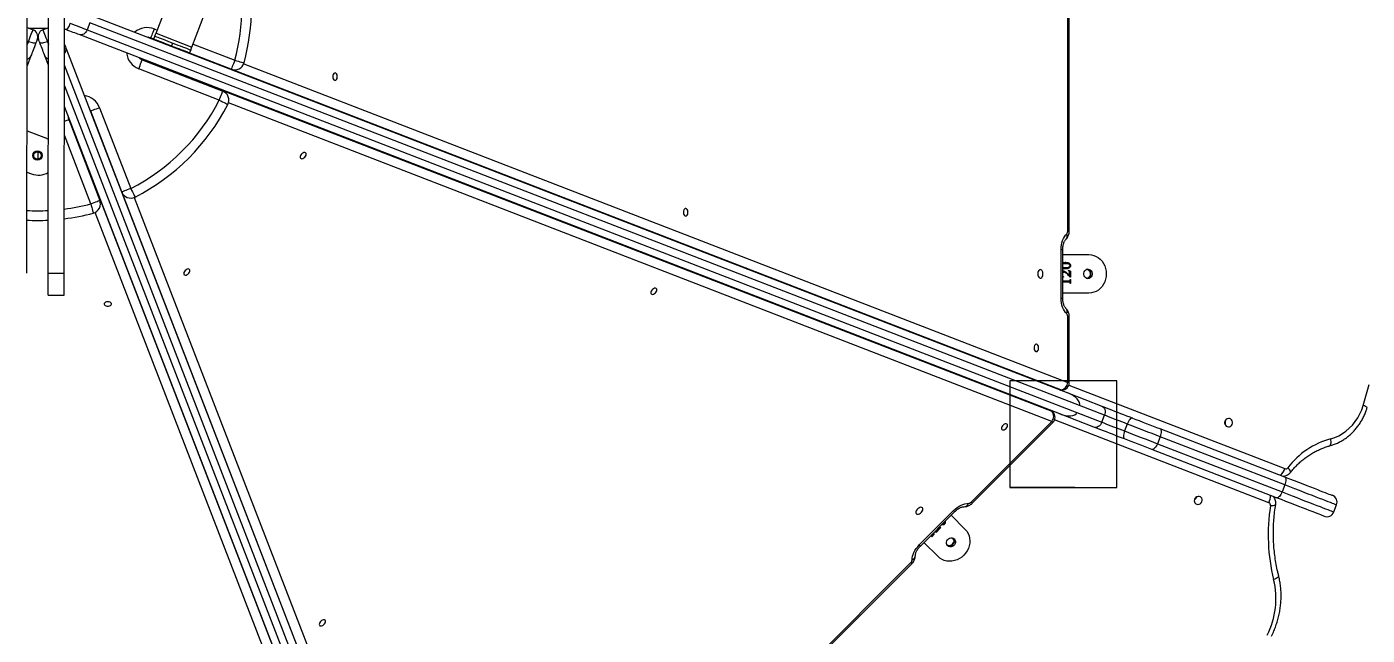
# Model space of a CAD drawing. Header units: millimetres. Extents: x -8092 to 6423, y -6886 to 5604.
# Drawn here: x -81 to 1174, y -586 to -17 of the extents above; entities that cross this region are included whole.
import ezdxf

# ---------------------------------------------------------------- set-up
doc = ezdxf.new("R2010")
doc.units = ezdxf.units.MM
for name, color, linetype in [('DIKOM_ОБЪЕКТ', 7, 'Continuous'), ('DIKOM_РАЗМЕР_ЗОНА', 7, 'Continuous'), ('DIKOM_РАЗМЕР_ОБЪЕКТА', 7, 'Continuous')]:
    doc.layers.add(name, color=color, linetype=linetype)
doc.styles.add('style1', font='arial.ttf', dxfattribs={"width": 0.8})
doc.dimstyles.new('1-50', dxfattribs={"dimtxt": 300, "dimasz": 200, "dimexe": 100, "dimexo": 0, "dimgap": 100, "dimtad": 1, "dimtxsty": 'style1', "dimcen": 200, "dimclrd": 7, "dimclre": 7, "dimclrt": 7, "dimadec": 1, "dimazin": 2, "dimtfac": 1, "dimtmove": 0, "dimatfit": 2, "dimfxl": 0, "dimlwd": 25, "dimlwe": 18, "dimarcsym": 0})

# ---------------------------------------------------------------- blocks, each defined once
blk = doc.blocks.new('*D9')
at = {"layer": 'Defpoints', "color": 0, "transparency": 16777216}
for p in [(-8092.1, -86.3), (4664.8, -1471.8), (4664.8, -6785.9)]:
    blk.add_point(p, dxfattribs=at)
at = {"layer": 'DIKOM_РАЗМЕР_ЗОНА', "color": 7, "lineweight": 18, "transparency": 16777216}
for p, q in [((-8092.1, -86.3), (-8092.1, -6885.9)), ((4664.8, -1471.8), (4664.8, -6885.9))]:
    blk.add_line(p, q, dxfattribs=at)
at = {"layer": 'DIKOM_РАЗМЕР_ЗОНА', "color": 7, "lineweight": 25, "transparency": 16777216}
blk.add_line((-7892.1, -6785.9), (4464.8, -6785.9), dxfattribs=at)
at = {"layer": 'DIKOM_РАЗМЕР_ЗОНА', "color": 7, "transparency": 16777216}
for points in [[(-7892.1, -6752.6), (-7892.1, -6819.3), (-8092.1, -6785.9)], [(4464.8, -6752.6), (4464.8, -6819.3), (4664.8, -6785.9)]]:
    blk.add_solid(points, dxfattribs=at)
at = {"layer": 'DIKOM_РАЗМЕР_ЗОНА', "color": 7, "transparency": 16777216, "insert": (-2159.8, -6532.7), "char_height": 300, "attachment_point": 5, "style": 'style1'}
blk.add_mtext('12760', dxfattribs=at)
blk = doc.blocks.new('*D10')
at = {"layer": 'Defpoints', "color": 0, "transparency": 16777216}
for p in [(-65.2, 5603.5), (2870.7, -5504.9), (6323.4, -5504.9)]:
    blk.add_point(p, dxfattribs=at)
at = {"layer": 'DIKOM_РАЗМЕР_ЗОНА', "color": 7, "lineweight": 18, "transparency": 16777216}
for p, q in [((-65.2, 5603.5), (6423.4, 5603.5)), ((2870.7, -5504.9), (6423.4, -5504.9))]:
    blk.add_line(p, q, dxfattribs=at)
at = {"layer": 'DIKOM_РАЗМЕР_ЗОНА', "color": 7, "lineweight": 25, "transparency": 16777216}
blk.add_line((6323.4, 5403.5), (6323.4, -5304.9), dxfattribs=at)
at = {"layer": 'DIKOM_РАЗМЕР_ЗОНА', "color": 7, "transparency": 16777216}
for points in [[(6290.1, 5403.5), (6356.7, 5403.5), (6323.4, 5603.5)], [(6290.1, -5304.9), (6356.7, -5304.9), (6323.4, -5504.9)]]:
    blk.add_solid(points, dxfattribs=at)
at = {"layer": 'DIKOM_РАЗМЕР_ЗОНА', "color": 7, "transparency": 16777216, "insert": (6070.2, 308.8), "char_height": 300, "attachment_point": 5, "rotation": 90, "style": 'style1'}
blk.add_mtext('11100', dxfattribs=at)
blk = doc.blocks.new('*D11')
at = {"layer": 'Defpoints', "color": 0, "transparency": 16777216}
for p in [(-6092.1, -310.8), (2568.3, -2361.5), (2568.3, -4925.8)]:
    blk.add_point(p, dxfattribs=at)
at = {"layer": 'DIKOM_РАЗМЕР_ОБЪЕКТА', "color": 7, "lineweight": 18, "transparency": 16777216}
for p, q in [((-6092.1, -310.8), (-6092.1, -5025.8)), ((2568.3, -2361.5), (2568.3, -5025.8))]:
    blk.add_line(p, q, dxfattribs=at)
at = {"layer": 'DIKOM_РАЗМЕР_ОБЪЕКТА', "color": 7, "lineweight": 25, "transparency": 16777216}
blk.add_line((-5892.1, -4925.8), (2368.3, -4925.8), dxfattribs=at)
at = {"layer": 'DIKOM_РАЗМЕР_ОБЪЕКТА', "color": 7, "transparency": 16777216}
for points in [[(-5892.1, -4892.4), (-5892.1, -4959.1), (-6092.1, -4925.8)], [(2368.3, -4892.4), (2368.3, -4959.1), (2568.3, -4925.8)]]:
    blk.add_solid(points, dxfattribs=at)
at = {"layer": 'DIKOM_РАЗМЕР_ОБЪЕКТА', "color": 7, "transparency": 16777216, "insert": (-2605.9, -4672.6), "char_height": 300, "attachment_point": 5, "style": 'style1'}
blk.add_mtext('8660', dxfattribs=at)
blk = doc.blocks.new('*D12')
at = {"layer": 'Defpoints', "color": 0, "transparency": 16777216}
for p in [(529.6, 4103.5), (2292.6, -3779.7), (5226, -3779.7)]:
    blk.add_point(p, dxfattribs=at)
at = {"layer": 'DIKOM_РАЗМЕР_ОБЪЕКТА', "color": 7, "lineweight": 18, "transparency": 16777216}
for p, q in [((529.6, 4103.5), (5326, 4103.5)), ((2292.6, -3779.7), (5326, -3779.7))]:
    blk.add_line(p, q, dxfattribs=at)
at = {"layer": 'DIKOM_РАЗМЕР_ОБЪЕКТА', "color": 7, "lineweight": 25, "transparency": 16777216}
blk.add_line((5226, 3903.5), (5226, -3579.7), dxfattribs=at)
at = {"layer": 'DIKOM_РАЗМЕР_ОБЪЕКТА', "color": 7, "transparency": 16777216}
for points in [[(5192.7, 3903.5), (5259.4, 3903.5), (5226, 4103.5)], [(5192.7, -3579.7), (5259.4, -3579.7), (5226, -3779.7)]]:
    blk.add_solid(points, dxfattribs=at)
at = {"layer": 'DIKOM_РАЗМЕР_ОБЪЕКТА', "color": 7, "transparency": 16777216, "insert": (4972.8, 245.4), "char_height": 300, "attachment_point": 5, "rotation": 90, "style": 'style1'}
blk.add_mtext('7880', dxfattribs=at)

msp = doc.modelspace()

# ---------------------------------------------------------------- linework, layer by layer
at = {"layer": 'DIKOM_ОБЪЕКТ', "color": 7, "linetype": 'Continuous', "lineweight": 15}
for p, q in [((893.845, -207.768), (893.845, 212.232)), ((895.317, -207.768), (895.317, 212.232)), ((40.377, -22.529), (52.637, 9.184)), ((-80.619, -246.968), (-80.187, -6.968)), ((-60.619, -247.004), (-60.187, -7.004)), ((-45.619, -247.031), (-45.187, -7.031)), ((-24.036, -4.346), (893.905, -359.212)), ((73.955, -35.51), (86.215, -3.797)), ((-80.206, -17.232), (-74.757, -19.339)), ((-78.862, -17.752), (-61.56, -17.783)), ((-65.584, -19.339), (-60.206, -17.259)), ((886.332, -378.799), (-31.608, -23.933)), ((-21.558, -12.808), (-24.082, -19.337)), ((-24.082, -19.337), (902.463, -377.53)), ((904.987, -371.001), (-21.558, -12.808)), ((38.671, -18.612), (41.471, -19.701)), ((40.377, -22.529), (73.955, -35.51)), ((-79.083, -30.526), (-80.229, -30.083)), ((-60.229, -30.128), (-61.259, -30.526)), ((-44.005, -36.331), (310.861, -954.271)), ((38.225, -28.095), (35.41, -27.001)), ((38.214, -28.125), (39.296, -25.327)), ((110.862, -56.326), (54.97, -34.603)), ((55.003, -34.616), (56.085, -31.818)), ((75.026, -32.742), (114.122, -47.937)), ((-76.749, -43.903), (-80.27, -53.011)), ((-60.269, -52.5), (-63.593, -43.903)), ((27.441, -47.507), (102.892, -76.832)), ((72.874, -38.308), (71.792, -41.106)), ((84.374, -46.031), (83.794, -46.031)), ((309.592, -970.401), (-45.269, -52.475)), ((99.632, -85.22), (24.18, -55.895)), ((887.326, -356.363), (112.326, -56.756)), ((122.454, -51.34), (893.845, -349.552)), ((-45.304, -71.798), (303.063, -972.925)), ((76.01, -65.537), (76.573, -66.1)), ((76.573, -66.1), (879.095, -376.346)), ((76.573, -66.1), (77.175, -66.837)), ((291.274, -961.843), (-45.339, -91.121)), ((8.27, -171.114), (-20.783, -95.557)), ((-12.383, -92.327), (16.67, -167.884)), ((879.028, -385.842), (108.236, -87.861)), ((-41.317, -103.453), (-12.264, -179.01)), ((-80.38, -113.941), (-63.219, -120.575)), ((-20.665, -182.24), (-45.387, -117.946)), ((-70.171, -133.536), (-70.171, -140.472)), ((-3.922, -139.406), (-3.88, -140.125)), ((-2.035, -144.315), (-2.401, -143.949)), ((-80.449, -152.511), (-76.2, -154.154)), ((-21.907, -152.522), (-22.034, -153.602)), ((-21.907, -151.732), (-21.907, -152.522)), ((-21.907, -152.522), (288.425, -955.264)), ((308.408, -947.033), (9.045, -172.664)), ((19.957, -176.262), (317.903, -946.967)), ((281.614, -961.783), (-16.638, -190.289)), ((893.845, -207.768), (895.317, -207.768)), ((887.711, -270.447), (887.711, -225.088)), ((887.711, -225.088), (889.183, -225.088)), ((889.183, -270.447), (889.183, -225.088)), ((889.183, -229.768), (913.759, -229.768)), ((891.331, -238.345), (891.546, -238.345)), ((-60.619, -247.004), (-45.619, -247.031)), ((889.183, -245.109), (889.639, -245.012)), ((889.183, -250.011), (889.792, -250.433)), ((889.183, -250.161), (889.576, -250.433)), ((889.792, -250.706), (889.183, -250.519)), ((889.576, -250.433), (889.576, -250.706)), ((889.576, -250.433), (889.792, -250.433)), ((889.792, -250.433), (889.792, -250.706)), ((890.033, -246.262), (890.248, -246.262)), ((890.785, -245.368), (891, -245.368)), ((891.93, -241.818), (892.146, -241.818)), ((893.053, -247.152), (893.268, -247.152)), ((894.705, -244.456), (896.435, -245.149)), ((894.705, -244.734), (894.705, -244.456)), ((894.705, -244.543), (896.219, -245.149)), ((894.837, -242.43), (895.052, -242.43)), ((895.217, -249.548), (895.432, -249.548)), ((895.432, -249.548), (895.432, -246.906)), ((896.219, -245.149), (896.219, -250.984)), ((896.219, -245.149), (896.435, -245.149)), ((896.345, -240.127), (896.56, -240.127)), ((896.435, -245.149), (896.435, -250.984)), ((889.183, -254.318), (894.805, -254.318)), ((889.575, -255.57), (889.183, -255.577)), ((889.79, -255.567), (889.575, -255.567)), ((894.805, -255.568), (889.917, -255.568)), ((896.184, -253.068), (896.435, -253.068)), ((896.435, -256.818), (896.184, -256.818)), ((896.435, -250.984), (896.19, -250.984)), ((896.219, -253.068), (896.219, -256.818)), ((896.435, -253.068), (896.435, -256.818)), ((-60.657, -267.785), (-45.657, -267.812)), ((887.711, -270.447), (889.183, -270.447)), ((913.759, -265.768), (889.183, -265.768)), ((893.845, -349.552), (893.845, -287.768)), ((895.317, -287.768), (893.845, -287.768)), ((895.317, -349.552), (895.317, -287.768)), ((839.829, -347.768), (839.829, -447.768)), ((939.829, -347.768), (839.829, -347.768)), ((939.829, -347.768), (839.829, -347.768)), ((839.829, -347.768), (839.829, -447.768)), ((895.317, -349.552), (893.845, -349.552)), ((939.829, -447.768), (939.829, -347.768)), ((939.829, -447.768), (939.829, -347.768)), ((886.536, -356.363), (887.326, -356.363)), ((887.527, -356.552), (888.317, -356.552)), ((893.905, -359.212), (925.8, -371.542)), ((894.861, -352.037), (1096.98, -430.002)), ((879.095, -376.346), (878.533, -375.784)), ((880.04, -376.954), (879.478, -376.391)), ((928.278, -380.005), (904.987, -371.001)), ((803.527, -461.343), (879.028, -385.842)), ((804.539, -462.355), (880.04, -386.853)), ((1082.193, -461.873), (881.618, -384.432)), ((918.228, -391.13), (886.332, -378.799)), ((902.463, -377.53), (925.754, -386.534)), ((925.754, -386.534), (928.278, -380.005)), ((949.603, -388.249), (947.079, -394.778)), ((980.313, -400.121), (977.789, -406.65)), ((980.182, -392.566), (1096.937, -437.702)), ((1097.069, -445.258), (980.313, -400.121)), ((1089.365, -457.289), (972.609, -412.153)), ((977.789, -406.65), (1094.545, -451.787)), ((839.829, -447.768), (939.829, -447.768)), ((839.829, -447.768), (939.829, -447.768)), ((900.513, -447.768), (840.067, -447.768)), ((900.513, -447.768), (840.067, -447.768)), ((900.753, -447.769), (925.577, -447.769)), ((1097.069, -445.258), (1094.545, -451.787)), ((1142.963, -470.505), (1145.487, -463.976)), ((754.922, -501.38), (786.995, -469.307)), ((755.934, -502.392), (788.007, -470.319)), ((784.698, -473.627), (797.903, -486.832)), ((770.524, -489.458), (770.599, -487.727)), ((774.668, -485.349), (770.541, -489.475)), ((774.822, -485.504), (770.696, -489.63)), ((770.87, -487.456), (770.851, -487.753)), ((770.851, -487.753), (771.005, -487.908)), ((771.005, -487.908), (772.873, -486.04)), ((771.046, -487.279), (771.005, -487.908)), ((774.162, -484.164), (774.668, -485.349)), ((774.224, -484.102), (774.822, -485.504)), ((774.668, -485.349), (774.822, -485.504)), ((775.745, -482.581), (775.771, -482.607)), ((776.493, -481.833), (776.652, -481.922)), ((778.307, -481.886), (778.461, -482.041)), ((754.922, -501.38), (755.934, -502.392)), ((772.447, -512.288), (759.243, -499.083)), ((766.571, -493.755), (766.395, -493.578)), ((769.068, -490.948), (766.416, -493.6)), ((769.223, -491.103), (766.571, -493.755)), ((769.046, -490.926), (769.223, -491.103)), ((770.696, -489.63), (770.524, -489.458)), ((449.973, -814.897), (746.958, -517.912)), ((450.985, -815.908), (747.97, -518.924)), ((746.958, -517.912), (747.97, -518.924))]:
    msp.add_line(p, q, dxfattribs=at)
at = {"layer": 'DIKOM_ОБЪЕКТ', "color": 7, "linetype": 'Continuous', "lineweight": 15, "flags": 128}
for points in [[(-79.083, -30.526), (-78.378, -28.703), (-77.672, -26.878), (-76.993, -25.122), (-76.367, -23.503), (-75.819, -22.084), (-75.368, -20.918), (-75.033, -20.052), (-74.827, -19.519), (-74.757, -19.339)], [(-65.584, -19.339), (-65.514, -19.519), (-65.308, -20.052), (-64.973, -20.918), (-64.523, -22.084), (-63.974, -23.503), (-63.348, -25.122), (-62.669, -26.878), (-61.964, -28.703), (-61.259, -30.526)], [(-43.763, -19.234), (-44.378, -18.996), (-44.991, -18.759), (-45.208, -18.675)], [(-39.936, -13.208), (-40.454, -14.472), (-41.001, -15.669), (-41.558, -16.751), (-42.102, -17.678), (-42.614, -18.413), (-43.072, -18.93), (-43.46, -19.207), (-43.763, -19.234)], [(-31.608, -23.933), (-32.822, -23.463), (-34.144, -22.952), (-35.564, -22.403), (-37.072, -21.82), (-38.657, -21.208), (-40.308, -20.569), (-42.014, -19.91), (-43.763, -19.234)], [(-39.936, -13.208), (-37.656, -14.09), (-35.431, -14.95), (-33.277, -15.783), (-31.209, -16.582), (-29.243, -17.342), (-27.391, -18.058), (-25.666, -18.725), (-24.082, -19.337)], [(-24.082, -19.337), (-24.671, -20.574), (-25.429, -21.689), (-26.327, -22.639), (-27.332, -23.388), (-28.404, -23.907), (-29.502, -24.176), (-30.584, -24.185), (-31.608, -23.933)], [(38.671, -18.612), (38.035, -20.249), (37.423, -21.823), (36.859, -23.273), (36.365, -24.544), (35.96, -25.587), (35.659, -26.363), (35.473, -26.84), (35.41, -27.001)], [(39.296, -25.327), (39.316, -25.273), (39.378, -25.114), (39.478, -24.856), (39.612, -24.508), (39.776, -24.084), (39.963, -23.6), (40.166, -23.075), (40.377, -22.529)], [(-80.235, -33.508), (-79.964, -32.807), (-79.083, -30.526)], [(-72.05, -31.748), (-72.274, -31.954), (-72.74, -32.054), (-73.43, -32.046), (-74.318, -31.93), (-75.37, -31.709), (-76.546, -31.393), (-77.799, -30.994), (-79.083, -30.526)], [(-72.05, -31.748), (-72.726, -33.496), (-73.385, -35.202), (-74.024, -36.853), (-74.636, -38.439), (-75.219, -39.946), (-75.768, -41.366), (-76.279, -42.688), (-76.749, -43.903)], [(-70.752, -28.392), (-70.779, -28.46), (-70.857, -28.662), (-70.983, -28.987), (-71.15, -29.42), (-71.351, -29.939), (-71.575, -30.519), (-71.812, -31.132), (-72.05, -31.748)], [(-68.292, -31.748), (-68.53, -31.132), (-68.767, -30.519), (-68.991, -29.939), (-69.192, -29.42), (-69.359, -28.987), (-69.485, -28.662), (-69.563, -28.46), (-69.589, -28.392)], [(-61.259, -30.526), (-62.542, -30.994), (-63.796, -31.393), (-64.971, -31.709), (-66.023, -31.93), (-66.912, -32.046), (-67.602, -32.054), (-68.068, -31.954), (-68.292, -31.748)], [(-63.593, -43.903), (-64.062, -42.688), (-64.573, -41.366), (-65.122, -39.946), (-65.705, -38.439), (-66.318, -36.853), (-66.956, -35.202), (-67.616, -33.496), (-68.292, -31.748)], [(-61.259, -30.526), (-60.377, -32.807), (-60.234, -33.176)], [(-45.234, -33.151), (-44.986, -33.794), (-44.475, -35.116), (-44.005, -36.331)], [(35.41, -27.001), (33.711, -26.526), (33.123, -26.443)], [(55.003, -34.616), (52.614, -33.692), (50.273, -32.787), (48.028, -31.92), (45.926, -31.107), (44.008, -30.365), (42.315, -29.711), (40.879, -29.156), (39.731, -28.712), (38.894, -28.388), (38.385, -28.191), (38.214, -28.125)], [(39.296, -25.327), (39.466, -25.393), (39.976, -25.59), (40.813, -25.914), (41.961, -26.357), (43.396, -26.912), (45.09, -27.567), (47.008, -28.309), (49.11, -29.121), (51.355, -29.989), (53.695, -30.894), (56.085, -31.818)], [(71.792, -41.106), (71.621, -41.04), (71.112, -40.843), (70.275, -40.52), (69.127, -40.076), (67.691, -39.521), (65.997, -38.866), (64.08, -38.125), (61.977, -37.312), (59.733, -36.444), (57.392, -35.539), (55.003, -34.616)], [(56.085, -31.818), (58.474, -32.741), (60.815, -33.646), (63.059, -34.514), (65.162, -35.327), (67.079, -36.068), (68.773, -36.723), (70.209, -37.278), (71.357, -37.722), (72.194, -38.045), (72.703, -38.242), (72.874, -38.308)], [(72.874, -38.308), (72.895, -38.254), (72.956, -38.095), (73.056, -37.837), (73.191, -37.489), (73.354, -37.065), (73.542, -36.581), (73.744, -36.056), (73.955, -35.51)], [(24.18, -55.895), (24.816, -54.259), (25.428, -52.685), (25.992, -51.235), (26.486, -49.964), (26.891, -48.921), (27.193, -48.145), (27.378, -47.668), (27.441, -47.507)], [(82.574, -45.332), (82.82, -45.511), (83.794, -46.031)], [(114.122, -47.937), (113.486, -49.574), (112.875, -51.148), (112.311, -52.598), (111.817, -53.869), (111.412, -54.912), (111.11, -55.688), (110.925, -56.165), (110.862, -56.326)], [(114.122, -47.937), (115.817, -48.399), (117.446, -48.842), (118.947, -49.251), (120.263, -49.609), (121.343, -49.903), (122.145, -50.121), (122.64, -50.256), (122.806, -50.301)], [(205.842, -63.238), (205.958, -64.374), (206.294, -65.387), (206.814, -66.168), (207.462, -66.63), (208.166, -66.726), (208.851, -66.443), (209.443, -65.813), (209.877, -64.903), (210.106, -63.814), (210.106, -62.662), (209.877, -61.572), (209.443, -60.663), (208.851, -60.032), (208.166, -59.75), (207.462, -59.845), (206.814, -60.308), (206.294, -61.088), (205.958, -62.101), (205.842, -63.238)], [(74.444, -65.775), (75.524, -65.83), (76.573, -66.1)], [(99.632, -85.22), (100.268, -83.584), (100.88, -82.01), (101.443, -80.56), (101.937, -79.289), (102.343, -78.246), (102.644, -77.47), (102.83, -76.993), (102.892, -76.832)], [(99.632, -85.22), (101.193, -86.024), (102.694, -86.797), (104.077, -87.51), (105.29, -88.134), (106.285, -88.647), (107.024, -89.028), (107.479, -89.262), (107.633, -89.341)], [(-20.783, -95.557), (-21.575, -93.981), (-21.909, -93.489)], [(-12.383, -92.327), (-14.022, -92.957), (-15.597, -93.563), (-17.05, -94.122), (-18.323, -94.611), (-19.367, -95.013), (-20.144, -95.312), (-20.622, -95.495), (-20.783, -95.557)], [(-45.364, -105.009), (-45.051, -104.889), (-43.778, -104.399), (-42.733, -103.998), (-41.957, -103.699), (-41.479, -103.515), (-41.317, -103.453)], [(-60.394, -121.963), (-60.896, -121.67), (-63.219, -120.575)], [(175.571, -137.155), (175.275, -138.094), (175.289, -138.932), (175.612, -139.577), (176.208, -139.96), (177.013, -140.038), (177.939, -139.805), (178.887, -139.284), (179.754, -138.532), (180.445, -137.631), (180.886, -136.678), (181.029, -135.777), (180.859, -135.026), (180.393, -134.505), (179.683, -134.271), (178.805, -134.35), (177.855, -134.732), (176.935, -135.377), (176.145, -136.215), (175.571, -137.155)], [(-2.71, -142.56), (-2.671, -142.9), (-2.401, -143.949)], [(-23.154, -150.689), (-22.427, -151.548), (-21.907, -152.522)], [(16.67, -167.884), (15.032, -168.514), (13.456, -169.12), (12.003, -169.679), (10.731, -170.168), (9.686, -170.57), (8.91, -170.868), (8.432, -171.052), (8.27, -171.114)], [(16.67, -167.884), (17.469, -169.448), (18.236, -170.952), (18.944, -172.337), (19.564, -173.552), (20.073, -174.549), (20.451, -175.29), (20.684, -175.746), (20.762, -175.9)], [(-20.665, -182.24), (-19.026, -181.61), (-17.45, -181.004), (-15.998, -180.446), (-14.725, -179.956), (-13.68, -179.554), (-12.904, -179.256), (-12.426, -179.072), (-12.264, -179.01)], [(-20.665, -182.24), (-20.209, -183.936), (-19.772, -185.567), (-19.368, -187.069), (-19.015, -188.387), (-18.725, -189.468), (-18.509, -190.271), (-18.377, -190.765), (-18.332, -190.933)], [(534.105, -190.141), (534.221, -191.277), (534.557, -192.29), (535.077, -193.071), (535.725, -193.534), (536.429, -193.629), (537.114, -193.346), (537.706, -192.716), (538.14, -191.807), (538.369, -190.717), (538.369, -189.565), (538.14, -188.475), (537.706, -187.566), (537.114, -186.935), (536.429, -186.653), (535.725, -186.748), (535.077, -187.211), (534.557, -187.991), (534.221, -189.004), (534.105, -190.141)], [(887.711, -225.088), (887.8, -222.869), (888.067, -220.688), (888.505, -218.582), (889.108, -216.588), (889.866, -214.739), (890.765, -213.067), (891.791, -211.601), (892.925, -210.366)], [(913.759, -229.768), (916.071, -229.951), (918.336, -230.497), (920.507, -231.394), (922.542, -232.625), (924.397, -234.164), (926.036, -235.98), (927.425, -238.036), (928.535, -240.29), (929.345, -242.696), (929.838, -245.206), (930.003, -247.768), (929.838, -250.329), (929.345, -252.839), (928.535, -255.245), (927.425, -257.499), (926.036, -259.555), (924.397, -261.371), (922.542, -262.91), (920.507, -264.141), (918.336, -265.038), (916.071, -265.584), (913.759, -265.768)], [(-60.657, -267.785), (-60.657, -267.74), (-60.656, -267.382), (-60.655, -266.669), (-60.653, -265.611), (-60.65, -264.221), (-60.647, -262.513), (-60.644, -260.511), (-60.639, -258.236), (-60.635, -255.716), (-60.63, -252.982), (-60.625, -250.067), (-60.619, -247.004)], [(-45.657, -267.812), (-45.657, -267.767), (-45.656, -267.409), (-45.655, -266.696), (-45.653, -265.638), (-45.65, -264.248), (-45.647, -262.54), (-45.644, -260.538), (-45.639, -258.263), (-45.635, -255.743), (-45.63, -253.009), (-45.625, -250.094), (-45.619, -247.031)], [(71.781, -246.074), (72.077, -245.135), (72.063, -244.297), (71.741, -243.652), (71.145, -243.269), (70.34, -243.191), (69.413, -243.424), (68.465, -243.945), (67.598, -244.697), (66.907, -245.598), (66.466, -246.551), (66.323, -247.452), (66.494, -248.203), (66.959, -248.724), (67.669, -248.958), (68.547, -248.879), (69.498, -248.497), (70.417, -247.852), (71.207, -247.014), (71.781, -246.074)], [(865.84, -247.768), (865.949, -248.947), (866.266, -250.021), (866.764, -250.895), (867.397, -251.491), (868.11, -251.756), (868.84, -251.667), (869.52, -251.232), (870.092, -250.488), (870.504, -249.503), (870.72, -248.364), (870.72, -247.171), (870.504, -246.032), (870.092, -245.047), (869.52, -244.303), (868.84, -243.868), (868.11, -243.779), (867.397, -244.044), (866.764, -244.64), (866.266, -245.514), (865.949, -246.589), (865.84, -247.768)], [(912.857, -252.168), (911.738, -251.989), (910.71, -251.469), (909.856, -250.649), (909.245, -249.595), (908.926, -248.394), (908.926, -247.141), (909.245, -245.94), (909.856, -244.886), (910.71, -244.066), (911.738, -243.546), (912.857, -243.368), (913.976, -243.546), (915.004, -244.066), (915.858, -244.886), (916.469, -245.94), (916.787, -247.141), (916.787, -248.394), (916.469, -249.595), (915.858, -250.649), (915.004, -251.469), (913.976, -251.989), (912.857, -252.168)], [(503.834, -264.058), (503.538, -264.997), (503.552, -265.835), (503.875, -266.48), (504.471, -266.863), (505.276, -266.942), (506.202, -266.708), (507.15, -266.187), (508.017, -265.435), (508.708, -264.534), (509.149, -263.582), (509.292, -262.681), (509.122, -261.929), (508.656, -261.408), (507.946, -261.174), (507.068, -261.253), (506.118, -261.635), (505.198, -262.28), (504.408, -263.118), (503.834, -264.058)], [(-4.701, -273.78), (-5.837, -273.896), (-6.85, -274.233), (-7.631, -274.753), (-8.094, -275.4), (-8.189, -276.104), (-7.906, -276.789), (-7.276, -277.381), (-6.367, -277.815), (-5.277, -278.045), (-4.125, -278.045), (-3.035, -277.815), (-2.126, -277.381), (-1.496, -276.789), (-1.213, -276.104), (-1.308, -275.4), (-1.771, -274.753), (-2.551, -274.233), (-3.564, -273.896), (-4.701, -273.78)], [(892.925, -285.169), (891.791, -283.934), (890.765, -282.468), (889.866, -280.796), (889.108, -278.947), (888.505, -276.953), (888.067, -274.847), (887.8, -272.666), (887.711, -270.447)], [(862.368, -317.044), (862.484, -318.18), (862.821, -319.194), (863.34, -319.974), (863.988, -320.437), (864.692, -320.532), (865.377, -320.249), (865.969, -319.619), (866.403, -318.71), (866.632, -317.62), (866.632, -316.468), (866.403, -315.378), (865.969, -314.469), (865.377, -313.839), (864.692, -313.556), (863.988, -313.651), (863.34, -314.114), (862.821, -314.894), (862.484, -315.907), (862.368, -317.044)], [(887.527, -356.552), (887.495, -356.552), (886.536, -356.363)], [(886.967, -356.53), (887.204, -356.545), (887.527, -356.552)], [(888.317, -356.552), (888.285, -356.552), (887.326, -356.363)], [(1170.529, -370.881), (1176.21, -351.353)], [(879.478, -376.391), (879.377, -376.296), (878.533, -375.784)], [(879.478, -376.391), (879.213, -376.14), (879.019, -375.972)], [(880.04, -376.954), (879.939, -376.858), (879.095, -376.346)], [(925.8, -371.542), (926.727, -372.045), (927.522, -372.779), (928.153, -373.717), (928.597, -374.822), (928.837, -376.052), (928.863, -377.359), (928.674, -378.694), (928.278, -380.005)], [(925.8, -371.542), (927.776, -372.306), (929.978, -373.157), (932.378, -374.085), (934.944, -375.077), (937.644, -376.121), (940.441, -377.202), (943.299, -378.307), (946.18, -379.421), (949.047, -380.529), (951.862, -381.618), (954.589, -382.672)], [(1140.101, -402.023), (1143.869, -400.791), (1147.519, -399.181), (1151.021, -397.207), (1154.345, -394.886), (1157.463, -392.238), (1160.349, -389.284), (1162.979, -386.05), (1165.331, -382.562), (1167.384, -378.85), (1169.121, -374.946), (1170.529, -370.881)], [(1174.219, -372.89), (1174.174, -372.715), (1173.885, -372.441), (1173.352, -372.106), (1172.594, -371.725), (1171.641, -371.311), (1170.529, -370.881)], [(832.097, -390.961), (831.801, -391.9), (831.815, -392.738), (832.138, -393.383), (832.734, -393.766), (833.539, -393.845), (834.465, -393.611), (835.413, -393.09), (836.28, -392.338), (836.971, -391.437), (837.412, -390.485), (837.555, -389.584), (837.385, -388.832), (836.919, -388.311), (836.209, -388.077), (835.331, -388.156), (834.381, -388.538), (833.461, -389.184), (832.671, -390.021), (832.097, -390.961)], [(879.028, -385.842), (879.538, -386.351), (879.876, -386.689), (880.031, -386.844), (880.04, -386.853)], [(925.754, -386.534), (925.165, -387.771), (924.407, -388.885), (923.508, -389.836), (922.504, -390.584), (921.432, -391.103), (920.334, -391.373), (919.252, -391.381), (918.228, -391.13)], [(925.754, -386.534), (927.566, -387.235), (929.622, -388.029), (931.881, -388.903), (934.301, -389.838), (936.832, -390.817), (939.426, -391.82), (942.033, -392.827), (944.6, -393.82), (947.079, -394.778)], [(949.603, -388.249), (947.124, -387.291), (944.557, -386.298), (941.95, -385.291), (939.356, -384.288), (936.825, -383.309), (934.405, -382.374), (932.146, -381.5), (930.09, -380.705), (928.278, -380.005)], [(954.589, -382.672), (954.06, -382.612), (953.455, -382.805), (952.796, -383.243), (952.109, -383.911), (951.42, -384.782), (950.756, -385.823), (950.142, -386.994), (949.603, -388.249)], [(980.313, -400.121), (976.634, -398.699), (972.832, -397.229), (968.943, -395.726), (965.008, -394.205), (961.067, -392.681), (957.16, -391.17), (953.325, -389.688), (949.603, -388.249)], [(954.589, -382.672), (957.691, -383.871), (960.887, -385.106), (964.143, -386.365), (967.427, -387.635), (970.706, -388.903), (973.947, -390.155), (977.116, -391.381), (980.182, -392.566)], [(1040.892, -386.986), (1041.053, -388.165), (1041.519, -389.24), (1042.251, -390.114), (1043.183, -390.71), (1044.232, -390.975), (1045.305, -390.886), (1046.307, -390.45), (1047.148, -389.707), (1047.754, -388.722), (1048.071, -387.582), (1048.071, -386.39), (1047.754, -385.251), (1047.148, -384.266), (1046.307, -383.522), (1045.305, -383.087), (1044.232, -382.997), (1043.183, -383.263), (1042.251, -383.859), (1041.519, -384.733), (1041.053, -385.807), (1040.892, -386.986)], [(1040.968, -387.801), (1041.029, -387.19), (1040.963, -386.196)], [(947.017, -402.259), (944.29, -401.205), (941.475, -400.117), (938.608, -399.008), (935.726, -397.894), (932.869, -396.79), (930.072, -395.708), (927.372, -394.665), (924.806, -393.673), (922.406, -392.745), (920.203, -391.893), (918.228, -391.13)], [(947.079, -394.778), (946.634, -396.07), (946.3, -397.349), (946.091, -398.566), (946.015, -399.674), (946.074, -400.63), (946.267, -401.398), (946.585, -401.948), (947.017, -402.259)], [(947.079, -394.778), (950.801, -396.217), (954.636, -397.7), (958.543, -399.21), (962.484, -400.734), (966.419, -402.255), (970.308, -403.758), (974.11, -405.228), (977.789, -406.65)], [(980.182, -392.566), (980.651, -392.891), (981.006, -393.456), (981.232, -394.236), (981.32, -395.204), (981.268, -396.321), (981.077, -397.545), (980.755, -398.828), (980.313, -400.121)], [(972.609, -412.153), (969.544, -410.968), (966.375, -409.743), (963.134, -408.49), (959.855, -407.222), (956.571, -405.953), (953.315, -404.694), (950.119, -403.458), (947.017, -402.259)], [(977.789, -406.65), (977.246, -407.904), (976.621, -409.071), (975.939, -410.105), (975.226, -410.967), (974.51, -411.623), (973.818, -412.049), (973.176, -412.228), (972.609, -412.153)], [(1138.927, -408.777), (1139.154, -408.69), (1139.634, -408.303), (1140.016, -407.675), (1140.285, -406.83), (1140.431, -405.8), (1140.449, -404.625), (1140.337, -403.35), (1140.101, -402.023)], [(1096.937, -437.702), (1097.407, -438.028), (1097.761, -438.592), (1097.987, -439.373), (1098.076, -440.34), (1098.024, -441.458), (1097.833, -442.681), (1097.51, -443.964), (1097.069, -445.258)], [(1096.937, -437.702), (1101.438, -439.442), (1105.783, -441.122), (1109.954, -442.734), (1113.93, -444.272), (1117.696, -445.727), (1121.234, -447.095), (1124.528, -448.369), (1127.565, -449.542), (1130.329, -450.611), (1132.81, -451.57), (1134.996, -452.415), (1136.877, -453.142), (1138.445, -453.749), (1139.693, -454.231), (1140.615, -454.588), (1141.208, -454.817), (1141.469, -454.918), (1141.482, -454.923)], [(1102.39, -433.476), (1102.442, -433.398), (1102.524, -432.972), (1102.389, -432.399), (1102.043, -431.701), (1101.5, -430.905), (1100.779, -430.041), (1099.909, -429.143)], [(1145.487, -463.976), (1145.387, -463.937), (1144.955, -463.77), (1144.181, -463.471), (1143.07, -463.042), (1141.626, -462.483), (1139.855, -461.799), (1137.764, -460.99), (1135.363, -460.062), (1132.661, -459.018), (1129.67, -457.861), (1126.403, -456.598), (1122.872, -455.233), (1119.094, -453.773), (1115.083, -452.222), (1110.857, -450.588), (1106.433, -448.878), (1101.831, -447.099), (1097.069, -445.258)], [(786.995, -469.307), (788.627, -467.8), (790.355, -466.444), (792.15, -465.261), (793.982, -464.272), (795.818, -463.494), (797.628, -462.94), (799.381, -462.619), (801.047, -462.538)], [(803.527, -461.343), (804.036, -461.853), (804.375, -462.191), (804.529, -462.346), (804.539, -462.355)], [(1018.923, -456.859), (1018.048, -456.235), (1016.999, -455.918), (1015.87, -455.936), (1014.761, -456.287), (1013.77, -456.94), (1012.986, -457.838), (1012.478, -458.899), (1012.292, -460.031), (1012.443, -461.133), (1012.919, -462.105), (1013.677, -462.863), (1014.65, -463.339), (1015.751, -463.491), (1016.883, -463.304), (1017.945, -462.796), (1018.842, -462.012), (1019.496, -461.022), (1019.847, -459.912), (1019.865, -458.783), (1019.547, -457.734), (1018.923, -456.859)], [(1088.492, -463.625), (1088.48, -463.683), (1088.247, -464.025), (1087.758, -464.31), (1087.032, -464.527), (1086.095, -464.667), (1084.986, -464.725), (1083.745, -464.699)], [(1094.545, -451.787), (1094.001, -453.041), (1093.377, -454.207), (1092.695, -455.241), (1091.982, -456.103), (1091.266, -456.759), (1090.573, -457.185), (1089.932, -457.364), (1089.365, -457.289)], [(1133.91, -474.51), (1133.897, -474.505), (1133.636, -474.404), (1133.043, -474.175), (1132.12, -473.818), (1130.872, -473.336), (1129.304, -472.73), (1127.423, -472.002), (1125.238, -471.157), (1122.757, -470.198), (1119.992, -469.13), (1116.956, -467.956), (1113.662, -466.682), (1110.124, -465.315), (1106.358, -463.859), (1102.381, -462.321), (1098.211, -460.709), (1093.866, -459.029), (1089.365, -457.289)], [(1094.545, -451.787), (1099.307, -453.628), (1103.909, -455.407), (1108.333, -457.117), (1112.559, -458.751), (1116.57, -460.302), (1120.348, -461.762), (1123.879, -463.127), (1127.146, -464.39), (1130.137, -465.547), (1132.839, -466.591), (1135.24, -467.52), (1137.331, -468.328), (1139.102, -469.012), (1140.546, -469.571), (1141.657, -470), (1142.431, -470.299), (1142.863, -470.467), (1142.963, -470.505)], [(752.127, -469.443), (751.806, -470.418), (751.774, -471.306), (752.033, -472.029), (752.562, -472.521), (753.312, -472.741), (754.218, -472.667), (755.198, -472.307), (756.165, -471.692), (757.035, -470.878), (757.728, -469.936), (758.185, -468.95), (758.363, -468.008), (758.248, -467.194), (757.85, -466.579), (757.203, -466.219), (756.366, -466.145), (755.413, -466.365), (754.428, -466.857), (753.499, -467.58), (752.708, -468.468), (752.127, -469.443)], [(786.995, -469.307), (787.505, -469.816), (787.843, -470.155), (787.998, -470.309), (788.007, -470.319)], [(797.903, -486.832), (799.402, -488.59), (800.612, -490.572), (801.507, -492.736), (802.07, -495.04), (802.288, -497.435), (802.159, -499.874), (801.684, -502.306), (800.872, -504.682), (799.741, -506.955), (798.314, -509.076), (796.619, -511.004), (794.691, -512.699), (792.57, -514.126), (790.298, -515.257), (787.921, -516.069), (785.489, -516.544), (783.05, -516.673), (780.655, -516.455), (778.351, -515.892), (776.187, -514.997), (774.206, -513.787), (772.447, -512.288)], [(748.153, -515.432), (748.234, -513.766), (748.555, -512.013), (749.109, -510.203), (749.887, -508.366), (750.876, -506.535), (752.059, -504.74), (753.415, -503.012), (754.922, -501.38)], [(781.428, -502.036), (780.766, -501.122), (780.41, -500.029), (780.388, -498.848), (780.702, -497.672), (781.328, -496.598), (782.213, -495.713), (783.287, -495.087), (784.463, -494.773), (785.644, -494.795), (786.737, -495.151), (787.651, -495.813), (788.313, -496.727), (788.669, -497.819), (788.691, -499.001), (788.377, -500.177), (787.751, -501.251), (786.866, -502.136), (785.792, -502.762), (784.616, -503.076), (783.435, -503.054), (782.342, -502.698), (781.428, -502.036)], [(780.531, -500.542), (780.783, -500.824), (781.658, -501.448), (782.707, -501.765), (783.836, -501.748), (784.945, -501.397), (785.936, -500.743), (786.72, -499.846), (787.228, -498.784), (787.414, -497.652), (787.263, -496.551), (786.787, -495.578), (786.157, -494.916)], [(1091.276, -529.866), (1091.292, -530.325), (1091.069, -530.91), (1090.594, -531.521), (1089.884, -532.134), (1088.967, -532.727), (1087.878, -533.276), (1086.659, -533.761)], [(198.684, -574.337), (198.98, -573.398), (198.966, -572.56), (198.644, -571.915), (198.048, -571.532), (197.243, -571.454), (196.316, -571.687), (195.368, -572.208), (194.501, -572.96), (193.81, -573.861), (193.369, -574.814), (193.226, -575.715), (193.397, -576.466), (193.862, -576.987), (194.572, -577.221), (195.45, -577.142), (196.401, -576.76), (197.321, -576.115), (198.11, -575.277), (198.684, -574.337)]]:
    msp.add_lwpolyline(points, dxfattribs=at)
at = {"layer": 'DIKOM_ОБЪЕКТ', "color": 7, "linetype": 'Continuous', "lineweight": 15}
for radius in [4.4, 3.5]:
    msp.add_circle((-70.643, -137.004), radius, dxfattribs=at)
for centre, radius, start, end in [((-70.171, 2.232), 191, 344.771489, 15.022315), ((-70.171, 2.232), 200, 344.771489, 15.022315), ((-77.282, -25.868), 7, 338.864011, 68.864011), ((-63.06, -25.868), 7, 111.135989, 201.135989), ((32.15, -35.39), 18, 68.760913, 129.974718), ((-48.98, -37.906), 5.218, 315.634659, 17.573657), ((-81.341, -41.851), 5.03, 282.426497, 335.925164), ((-59.078, -41.934), 4.925, 203.558602, 256.12805), ((30.701, -39.118), 18, 186.336718, 248.760913), ((30.701, -39.118), 9, 226.180939, 248.760913), ((114.122, -47.937), 9, 248.760913, 344.771489), ((74.062, -71.097), 5.891, 70.685207, 98.826258), ((-29.184, -98.788), 18, 21.032891, 82.246696), ((-70.171, 2.232), 191, 297.043467, 332.750337), ((99.632, -85.22), 9, 332.750337, 68.760913), ((-32.917, -100.223), 9, 178.452917, 201.032891), ((-70.171, 2.232), 200, 297.043467, 332.750337), ((-27.164, -153.955), 5.707, 22.924614, 51.59435), ((-69.71, -137.365), 18, 248.864011, 300.961185), ((16.67, -167.884), 9, 201.032891, 297.043467), ((-70.171, 2.232), 191, 277.41793, 285.022315), ((-20.665, -182.24), 9, 285.022315, 21.032891), ((-70.171, 2.232), 200, 267.030918, 272.762886), ((-70.171, 2.232), 191, 266.895751, 272.898053), ((-70.171, 2.232), 200, 277.077658, 285.022315), ((888.743, -212.37), 4.638, 318.60308, 25.606986), ((890.215, -207.944), 3.634, 318.21291, 2.78358), ((911.423, -247.542), 3.758, 356.55752, 94.138418), ((911.423, -247.993), 3.758, 265.861315, 3.442532), ((911.146, -247.768), 4.47, 283.777669, 76.222331), ((888.74, -283.165), 4.64, 334.407548, 41.318233), ((890.215, -287.591), 3.634, 357.217468, 41.786042), ((886.396, -348.948), 7.473, 277.146585, 355.362647), ((888.317, -349.552), 7, 270, 0), ((873.114, -381.052), 7.611, 321.001395, 38.193692), ((875.09, -381.904), 7, 315, 45), ((1037.285, -386.986), 4.368, 335.889171, 24.110829), ((1161.037, -476.395), 77.262, 105.722072, 142.295927), ((1085.306, -426.964), 12.063, 310.007102, 345.411447), ((1097.871, -427.619), 2.545, 249.498696, 323.206451), ((796.663, -460.944), 4.665, 273.891775, 340.024586), ((800.815, -458.885), 3.66, 273.636137, 317.804845), ((1010.885, -454.478), 4.4, 293.209931, 336.791547), ((1010.297, -453.918), 4.87, 301.536673, 328.721774), ((1070.63, -455.87), 13.029, 332.567723, 3.504732), ((1081.254, -464.227), 2.535, 349.292498, 68.25307), ((1138.958, -461.452), 7, 338.864011, 68.864011), ((1252.929, -492.153), 171.397, 170.782633, 194.049453), ((1136.434, -467.981), 7, 248.864011, 338.864011), ((783.303, -497.688), 4.474, 239.122596, 30.877404), ((746.52, -511.018), 4.707, 290.29876, 355.717338), ((744.5, -515.2), 3.661, 312.195725, 356.362175), ((1013.022, -551.493), 75.742, 333.051569, 13.539156)]:
    msp.add_arc(centre, radius, start, end, dxfattribs=at)
for centre, start_param, end_param in [((891.381, -365.741), 0, 1.57079633), ((888.856, -372.27), 4.71238898, 6.28318531)]:
    msp.add_ellipse(centre, major_axis=(13.606, -5.26), ratio=0.47985696, start_param=start_param, end_param=end_param, dxfattribs=at)
for points, knots in [([(79.848, -44.272), (79.988, -44.418), (80.141, -44.576), (80.328, -44.688), (80.344, -44.698)], [0, 0, 0, 0, 0.91861451, 1, 1, 1, 1]), ([(72.185, -64.058), (71.975, -64.032), (71.289, -63.947), (70.601, -64.035), (70.123, -64.096)], [0, 0, 0, 0, 0.30508241, 1, 1, 1, 1]), ([(-23.205, -148.374), (-23.386, -148.113), (-23.8, -147.514), (-24.351, -147.037), (-24.662, -146.768)], [0, 0, 0, 0, 0.43669944, 1, 1, 1, 1]), ([(892.194, -215.463), (892.571, -215.069), (893.3, -214.306), (894.13, -212.942), (894.763, -211.462), (895.177, -209.833), (895.309, -208.576), (895.316, -207.883), (895.317, -207.768)], [0, 0, 0, 0, 0.19280538, 0.37338694, 0.56208179, 0.75898922, 0.95966869, 1, 1, 1, 1]), ([(889.183, -225.088), (889.187, -224.785), (889.199, -223.879), (889.336, -222.39), (889.64, -220.696), (890.072, -219.156), (890.597, -217.822), (891.168, -216.742), (891.737, -215.929), (892.044, -215.616), (892.194, -215.463)], [0, 0, 0, 0, 0.069529937, 0.20781074, 0.345329923, 0.481232175, 0.614956136, 0.746297149, 0.875672812, 1, 1, 1, 1]), ([(889.183, -237.644), (889.523, -237.447), (890.353, -236.968), (891.295, -236.961), (891.85, -236.956)], [0, 0, 0, 0, 0.41034772, 1, 1, 1, 1]), ([(891.546, -238.345), (891.058, -238.352), (890.26, -238.362), (889.484, -238.562), (889.183, -238.64)], [0, 0, 0, 0, 0.61181108, 1, 1, 1, 1]), ([(891.331, -238.345), (890.843, -238.349), (890.118, -238.355), (889.413, -238.533), (889.183, -238.591)], [0, 0, 0, 0, 0.67389212, 1, 1, 1, 1]), ([(894.778, -238.675), (894.179, -238.559), (893.11, -238.352), (892.024, -238.347), (891.546, -238.345)], [0, 0, 0, 0, 0.559686853, 1, 1, 1, 1]), ([(891.635, -236.956), (892.141, -236.978), (893.153, -237.02), (894.617, -237.512), (895.684, -238.325), (896.233, -239.292), (896.307, -239.849), (896.345, -240.127)], [0, 0, 0, 0, 0.250794502, 0.501105939, 0.750063971, 0.875270106, 1, 1, 1, 1]), ([(891.85, -236.956), (892.356, -236.978), (893.368, -237.02), (894.832, -237.512), (895.899, -238.325), (896.448, -239.292), (896.523, -239.849), (896.56, -240.127)], [0, 0, 0, 0, 0.250791657, 0.501114885, 0.750070093, 0.875274808, 1, 1, 1, 1]), ([(889.183, -241.493), (889.552, -241.571), (890.53, -241.777), (891.526, -241.802), (892.146, -241.818)], [0, 0, 0, 0, 0.37765877, 1, 1, 1, 1]), ([(889.183, -241.534), (889.48, -241.595), (890.387, -241.784), (891.31, -241.804), (891.93, -241.818)], [0, 0, 0, 0, 0.32845597, 1, 1, 1, 1]), ([(891.989, -243.206), (891.548, -243.184), (890.667, -243.139), (889.704, -242.918), (889.249, -242.642), (889.183, -242.602)], [0, 0, 0, 0, 0.46076917, 0.92103452, 1, 1, 1, 1]), ([(890.033, -246.262), (889.741, -246.258), (889.434, -246.254), (889.196, -246.44), (889.183, -246.449)], [0, 0, 0, 0, 0.94619854, 1, 1, 1, 1]), ([(890.248, -246.262), (889.962, -246.271), (889.568, -246.284), (889.265, -246.543), (889.183, -246.613)], [0, 0, 0, 0, 0.72770777, 1, 1, 1, 1]), ([(889.424, -245.012), (889.688, -245.033), (890.159, -245.072), (890.594, -245.277), (890.785, -245.368)], [0, 0, 0, 0, 0.55970227, 1, 1, 1, 1]), ([(889.639, -245.012), (889.903, -245.033), (890.375, -245.072), (890.809, -245.277), (891, -245.368)], [0, 0, 0, 0, 0.55966771, 1, 1, 1, 1]), ([(896.19, -250.984), (895.238, -249.857), (893.913, -248.288), (891.88, -246.599), (890.791, -246.374), (890.248, -246.262)], [0, 0, 0, 0, 0.56105588, 0.78126066, 1, 1, 1, 1]), ([(890.785, -245.368), (891.241, -245.65), (892.056, -246.154), (892.748, -246.847), (893.053, -247.152)], [0, 0, 0, 0, 0.559648452, 1, 1, 1, 1]), ([(891, -245.368), (891.456, -245.65), (892.271, -246.154), (892.963, -246.847), (893.268, -247.152)], [0, 0, 0, 0, 0.55965612, 1, 1, 1, 1]), ([(894.837, -242.43), (894.288, -242.689), (893.306, -243.153), (892.242, -243.19), (891.774, -243.206)], [0, 0, 0, 0, 0.55928008, 1, 1, 1, 1]), ([(895.052, -242.43), (894.503, -242.689), (893.522, -243.153), (892.458, -243.19), (891.989, -243.206)], [0, 0, 0, 0, 0.55931132, 1, 1, 1, 1]), ([(892.146, -241.818), (892.726, -241.806), (893.762, -241.785), (894.754, -241.464), (895.191, -241.323)], [0, 0, 0, 0, 0.56021414, 1, 1, 1, 1]), ([(893.053, -247.152), (893.463, -247.592), (894.196, -248.377), (894.905, -249.19), (895.217, -249.548)], [0, 0, 0, 0, 0.56001576, 1, 1, 1, 1]), ([(893.268, -247.152), (893.679, -247.592), (894.412, -248.377), (895.12, -249.19), (895.432, -249.548)], [0, 0, 0, 0, 0.56003027, 1, 1, 1, 1]), ([(895.432, -246.906), (895.448, -246.44), (895.469, -245.79), (895.112, -245.041), (894.841, -244.836), (894.705, -244.734)], [0, 0, 0, 0, 0.56026214, 0.77996441, 1, 1, 1, 1]), ([(896.184, -240.107), (896.14, -239.9), (896.052, -239.484), (895.54, -238.933), (895.067, -238.773), (894.778, -238.675)], [0, 0, 0, 0, 0.27841708, 0.5587492, 1, 1, 1, 1]), ([(896.345, -240.127), (896.316, -240.407), (896.259, -240.967), (895.722, -241.81), (895.172, -242.194), (894.837, -242.43)], [0, 0, 0, 0, 0.27970796, 0.55974813, 1, 1, 1, 1]), ([(896.56, -240.127), (896.532, -240.407), (896.474, -240.967), (895.937, -241.81), (895.388, -242.194), (895.052, -242.43)], [0, 0, 0, 0, 0.27970796, 0.55974813, 1, 1, 1, 1]), ([(895.191, -241.323), (895.466, -241.187), (895.849, -240.998), (896.148, -240.494), (896.172, -240.236), (896.184, -240.107)], [0, 0, 0, 0, 0.558944807, 0.779445101, 1, 1, 1, 1]), ([(889.917, -255.568), (889.695, -255.562), (889.449, -255.556), (889.206, -255.584), (889.183, -255.587)], [0, 0, 0, 0, 0.905670023, 1, 1, 1, 1]), ([(894.805, -254.318), (895.034, -254.313), (895.352, -254.306), (895.764, -254.278), (896.07, -254.069), (896.17, -253.592), (896.179, -253.243), (896.184, -253.068)], [0, 0, 0, 0, 0.315165056, 0.438861088, 0.561075322, 0.778932138, 1, 1, 1, 1]), ([(896.184, -256.818), (896.185, -256.561), (896.187, -256.203), (896.011, -255.778), (895.691, -255.557), (895.266, -255.58), (894.946, -255.571), (894.805, -255.568)], [0, 0, 0, 0, 0.31410823, 0.43667161, 0.55890674, 0.80575048, 1, 1, 1, 1]), ([(892.194, -280.072), (892.115, -279.994), (891.887, -279.769), (891.427, -279.189), (890.857, -278.242), (890.313, -277.043), (889.84, -275.625), (889.476, -274.026), (889.23, -272.281), (889.199, -271.066), (889.183, -270.447)], [0, 0, 0, 0, 0.06770533, 0.19630618, 0.32491024, 0.45477633, 0.58694817, 0.72153204, 0.85810495, 1, 1, 1, 1]), ([(895.317, -287.768), (895.304, -287.357), (895.272, -286.325), (894.968, -284.745), (894.387, -283.105), (893.59, -281.664), (892.816, -280.679), (892.317, -280.191), (892.194, -280.072)], [0, 0, 0, 0, 0.14259524, 0.35893575, 0.55820627, 0.75240037, 0.9394652, 1, 1, 1, 1]), ([(1138.926, -408.777), (1139.624, -408.576), (1141.547, -408.023), (1144.628, -406.873), (1148.124, -405.252), (1151.495, -403.341), (1154.725, -401.156), (1157.794, -398.708), (1160.684, -396.01), (1163.379, -393.078), (1165.862, -389.929), (1168.119, -386.581), (1170.137, -383.054), (1171.899, -379.366), (1173.25, -375.964), (1173.941, -373.772), (1174.219, -372.89)], [0, 0, 0, 0, 0.04277014, 0.11779428, 0.19286829, 0.26802749, 0.34328542, 0.41864598, 0.49411185, 0.56968427, 0.64535554, 0.72112087, 0.79697025, 0.872894, 0.94888384, 1, 1, 1, 1]), ([(1102.39, -433.477), (1102.895, -432.849), (1104.395, -430.982), (1107.044, -428.037), (1110.393, -424.732), (1113.924, -421.671), (1117.619, -418.863), (1121.464, -416.318), (1125.446, -414.048), (1129.548, -412.061), (1133.683, -410.396), (1136.829, -409.361), (1138.563, -408.878), (1138.926, -408.777)], [0, 0, 0, 0, 0.05206572, 0.15473791, 0.25746289, 0.36027354, 0.46317893, 0.56618524, 0.66930251, 0.77252944, 0.87587209, 0.97402134, 1, 1, 1, 1]), ([(1095.423, -437.117), (1095.81, -437.093), (1096.768, -437.035), (1098.245, -436.588), (1099.787, -435.841), (1101.214, -434.816), (1101.99, -433.932), (1102.39, -433.477)], [0, 0, 0, 0, 0.14343279, 0.35531905, 0.56618854, 0.77678989, 1, 1, 1, 1]), ([(796.941, -465.598), (797.484, -465.582), (798.536, -465.552), (800.081, -465.167), (801.57, -464.561), (803.009, -463.696), (803.979, -462.905), (804.465, -462.428), (804.539, -462.355)], [0, 0, 0, 0, 0.1934591, 0.37453414, 0.564039, 0.76202348, 0.96367137, 1, 1, 1, 1]), ([(1091.275, -529.865), (1090.991, -528.717), (1090.156, -525.342), (1088.988, -519.666), (1087.877, -512.815), (1087.065, -505.89), (1086.55, -498.905), (1086.335, -491.873), (1086.418, -484.805), (1086.805, -477.714), (1087.466, -470.649), (1088.152, -465.954), (1088.492, -463.625)], [0, 0, 0, 0, 0.05431202, 0.15967915, 0.26502708, 0.37034422, 0.47562949, 0.58088327, 0.68610805, 0.79130447, 0.89647539, 1, 1, 1, 1]), ([(1088.492, -463.625), (1088.552, -463.078), (1088.677, -461.934), (1088.484, -460.184), (1087.969, -458.473), (1087.322, -457.124), (1086.76, -456.439), (1086.572, -456.21)], [0, 0, 0, 0, 0.20830395, 0.43638059, 0.66299543, 0.88730419, 1, 1, 1, 1]), ([(788.007, -470.319), (788.225, -470.106), (788.876, -469.472), (790.028, -468.512), (791.441, -467.523), (792.835, -466.734), (794.148, -466.155), (795.311, -465.789), (796.291, -465.608), (796.725, -465.601), (796.941, -465.598)], [0, 0, 0, 0, 0.06954287, 0.20761286, 0.34490406, 0.48055106, 0.61394931, 0.74488022, 0.87367246, 1, 1, 1, 1]), ([(772.873, -486.04), (773.204, -485.721), (773.666, -485.278), (773.938, -484.635), (773.922, -484.437), (773.92, -484.406)], [0, 0, 0, 0, 0.68329992, 0.95125525, 1, 1, 1, 1]), ([(778.461, -482.041), (778.243, -482.219), (777.807, -482.575), (776.833, -482.792), (776.174, -482.677), (775.771, -482.607)], [0, 0, 0, 0, 0.27970495, 0.55973966, 1, 1, 1, 1]), ([(778.307, -481.886), (778.089, -482.064), (777.653, -482.419), (776.76, -482.625), (776.178, -482.528), (775.853, -482.473)], [0, 0, 0, 0, 0.30570758, 0.61175824, 1, 1, 1, 1]), ([(776.652, -481.922), (776.941, -482.02), (777.345, -482.156), (777.912, -482.011), (778.111, -481.845), (778.21, -481.762)], [0, 0, 0, 0, 0.55893532, 0.77946971, 1, 1, 1, 1]), ([(778.21, -481.762), (778.325, -481.585), (778.556, -481.229), (778.593, -480.57), (778.416, -480.199), (778.322, -480.003)], [0, 0, 0, 0, 0.31864327, 0.63950255, 1, 1, 1, 1]), ([(778.912, -479.414), (778.975, -479.744), (779.086, -480.332), (778.813, -481.218), (778.475, -481.664), (778.307, -481.886)], [0, 0, 0, 0, 0.39033856, 0.69575743, 1, 1, 1, 1]), ([(779.041, -479.285), (779.125, -479.708), (779.26, -480.39), (778.97, -481.373), (778.631, -481.819), (778.461, -482.041)], [0, 0, 0, 0, 0.45109255, 0.72606617, 1, 1, 1, 1]), ([(766.395, -493.578), (766.577, -493.397), (766.831, -493.146), (767.007, -492.721), (766.939, -492.339), (766.675, -492.105), (766.502, -491.924), (766.453, -491.873)], [0, 0, 0, 0, 0.347431544, 0.482999914, 0.618219689, 0.891215446, 1, 1, 1, 1]), ([(767.344, -490.982), (767.458, -491.091), (767.637, -491.263), (767.894, -491.486), (768.258, -491.554), (768.665, -491.288), (768.918, -491.047), (769.046, -490.926)], [0, 0, 0, 0, 0.24227862, 0.37916802, 0.51437899, 0.75540467, 1, 1, 1, 1]), ([(747.97, -518.924), (748.249, -518.627), (748.955, -517.877), (749.858, -516.548), (750.61, -514.981), (751.069, -513.399), (751.219, -512.169), (751.214, -511.484), (751.213, -511.326)], [0, 0, 0, 0, 0.1423322, 0.35983494, 0.560328, 0.75550777, 0.94366302, 1, 1, 1, 1]), ([(751.213, -511.326), (751.213, -511.217), (751.212, -510.903), (751.3, -510.177), (751.569, -509.116), (752.033, -507.893), (752.701, -506.561), (753.571, -505.174), (754.61, -503.808), (755.438, -502.891), (755.888, -502.438), (755.934, -502.392)], [0, 0, 0, 0, 0.06769727, 0.19520707, 0.32296043, 0.45213561, 0.58377374, 0.71794277, 0.85417922, 0.98514628, 1, 1, 1, 1]), ([(1084.65, -586.749), (1085.054, -585.911), (1086.2, -583.533), (1087.875, -579.531), (1089.583, -574.731), (1090.999, -569.862), (1092.122, -564.945), (1092.947, -559.996), (1093.47, -555.035), (1093.69, -550.082), (1093.606, -545.154), (1093.218, -540.27), (1092.539, -535.536), (1091.829, -532.082), (1091.368, -530.236), (1091.275, -529.865)], [0, 0, 0, 0, 0.04647149, 0.13190526, 0.21733881, 0.30274768, 0.38812596, 0.4734674, 0.55876654, 0.64401551, 0.72920959, 0.81434162, 0.8994092, 0.97981547, 1, 1, 1, 1])]:
    msp.add_open_spline(points, degree=3, knots=knots, dxfattribs=at)

# ---------------------------------------------------------------- dimensions: what is measured, and where the dimension line sits
at = {"layer": 'DIKOM_РАЗМЕР_ЗОНА'}
dim = msp.add_linear_dim(base=(6323.39, -5504.88), p1=(-65.219, 5603.501), p2=(2870.746, -5504.88), angle=90, text='11100', dimstyle='1-50', dxfattribs=at)
dim.commit()
dim.dimension.update_dxf_attribs({"geometry": '*D10', "text_midpoint": (6323.39, 308.825), "dimtype": 160})
dim = msp.add_linear_dim(base=(4664.839, -6785.918), p1=(-8092.064, -86.271), p2=(4664.839, -1471.84), text='12760', dimstyle='1-50', dxfattribs=at)
dim.commit()
dim.dimension.update_dxf_attribs({"geometry": '*D9', "text_midpoint": (-2159.843, -6785.918), "dimtype": 160})
at = {"layer": 'DIKOM_РАЗМЕР_ОБЪЕКТА'}
dim = msp.add_linear_dim(base=(5226.021, -3779.744), p1=(529.595, 4103.501), p2=(2292.598, -3779.744), angle=90, text='7880', dimstyle='1-50', dxfattribs=at)
dim.commit()
dim.dimension.update_dxf_attribs({"geometry": '*D12', "text_midpoint": (5226.021, 245.421), "dimtype": 160})
dim = msp.add_linear_dim(base=(2568.274, -4925.777), p1=(-6092.064, -310.768), p2=(2568.274, -2361.54), text='8660', dimstyle='1-50', dxfattribs=at)
dim.commit()
dim.dimension.update_dxf_attribs({"geometry": '*D11', "text_midpoint": (-2605.904, -4925.777), "dimtype": 160})

doc.saveas('drawing.dxf')
